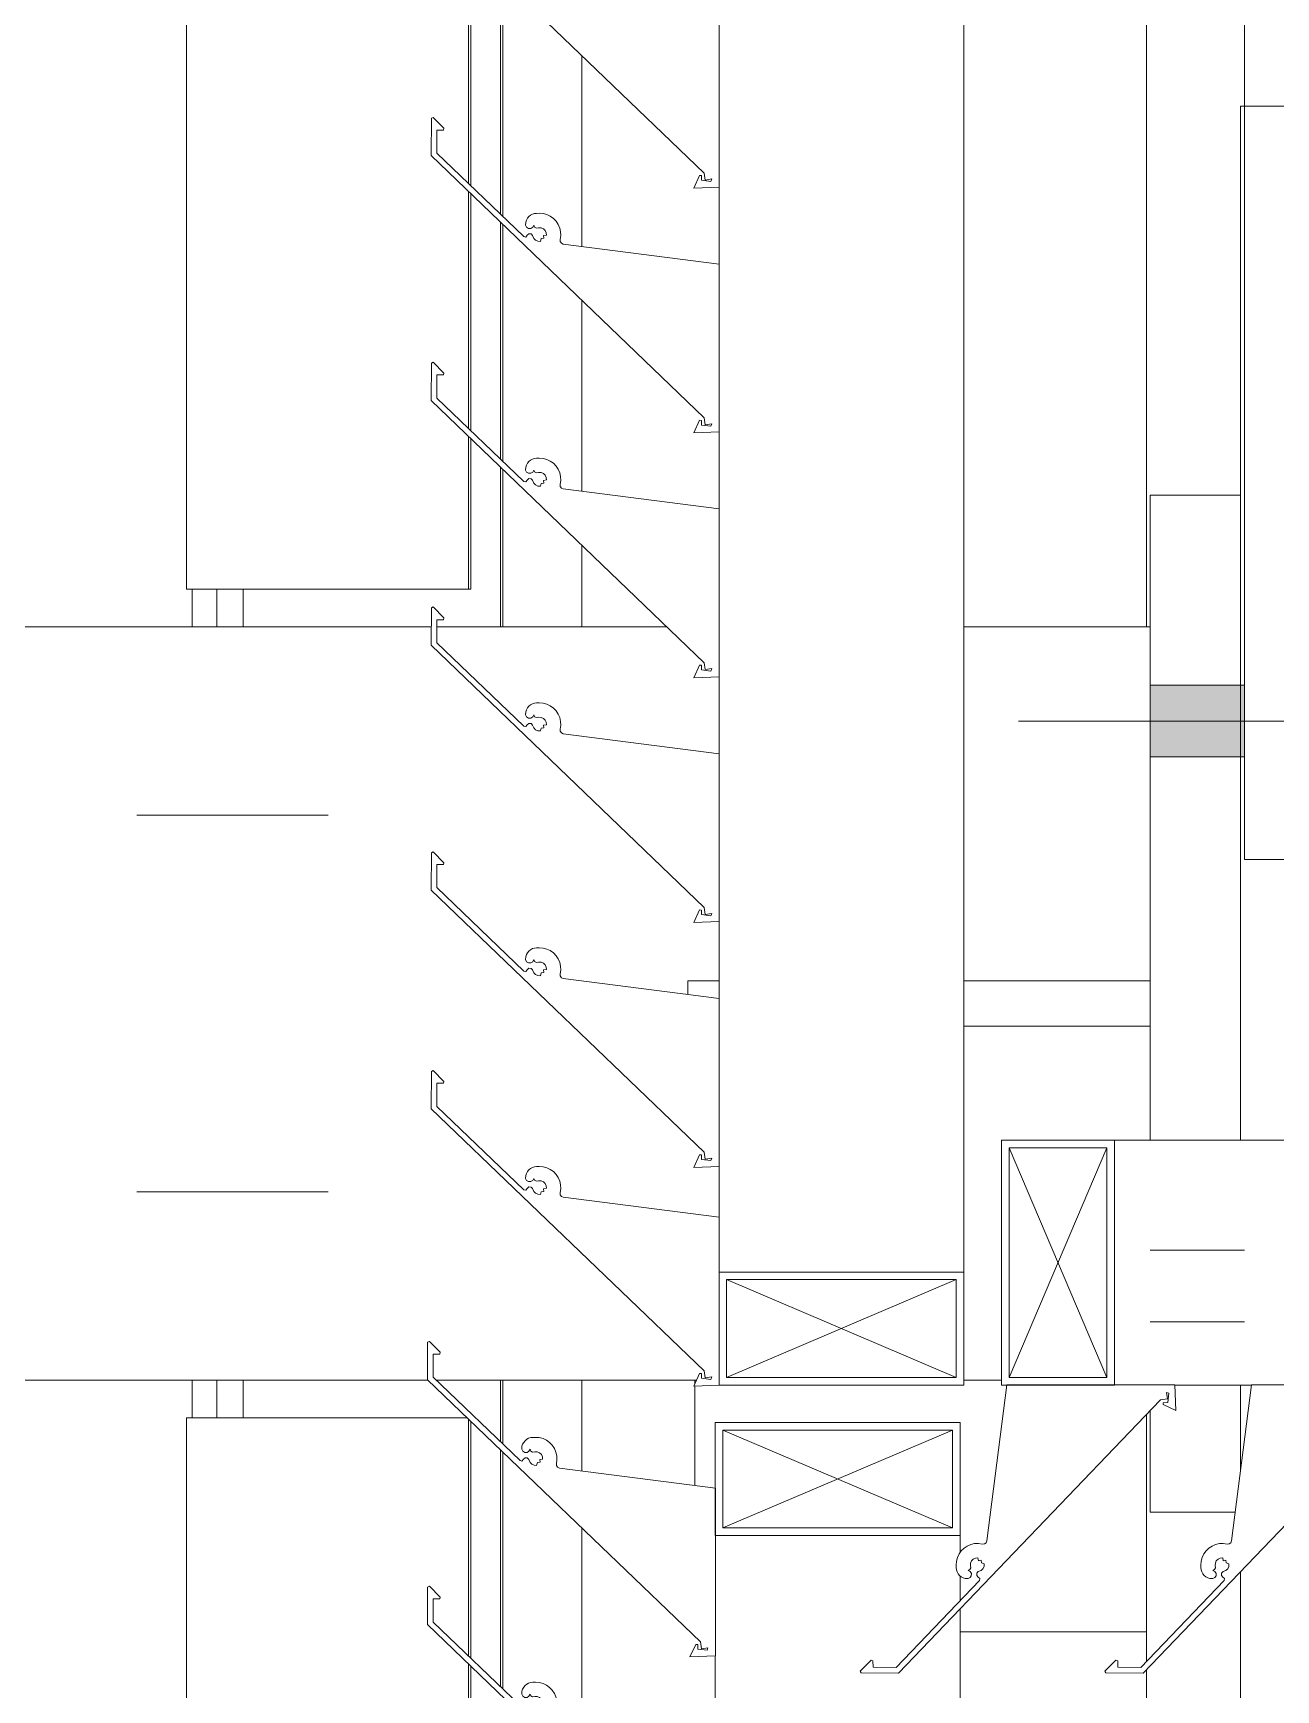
# Model space of a CAD drawing. Header units: millimetres. Extents: x -220592 to 404889, y -217665 to 38245.
# Drawn here: x -985.23 to -981.929, y -1309.714 to -1305.315 of the extents above; entities that cross this region are included whole.
import ezdxf

# ---------------------------------------------------------------- set-up
doc = ezdxf.new("R2010")
doc.units = ezdxf.units.MM
doc.linetypes.add('XKITLINE00', pattern=[0])
doc.linetypes.add('XKITLINE02', pattern=[4, 2, -2])
doc.layers.add('000 - 0_HIDE_OBJ_FRAMING_DEF_SUB_1', color=7, linetype='Continuous')
doc.layers.add('Part', color=7, linetype='Continuous', lineweight=0)

# ---------------------------------------------------------------- blocks, each defined once
blk = doc.blocks.new('*A13473')
at = {"layer": '000 - 0_HIDE_OBJ_FRAMING_DEF_SUB_1', "color": 7, "linetype": 'XKITLINE00', "lineweight": 0}
blk.add_line((-170.903362, 103.570891), (-170.903362, 103.820832), dxfattribs=at)
blk = doc.blocks.new('*A13531')
at = {"layer": '000 - 0_HIDE_OBJ_FRAMING_DEF_SUB_1', "color": 7, "linetype": 'XKITLINE00', "lineweight": 0}
for p, q in [((-170.913334, 100.825601), (-170.913334, 103.570891)), ((-170.913334, 103.570891), (-170.903349, 103.570891)), ((-170.913334, 99.94836), (-170.913334, 100.175601)), ((-170.913334, 67.570805), (-170.913334, 99.680387))]:
    blk.add_line(p, q, dxfattribs=at)
blk = doc.blocks.new('*A13542')
at = {"layer": 'Part', "color": 7, "linetype": 'XKITLINE00', "lineweight": 0}
for p, q in [((-171.163349, 102.188511), (-171.163349, 109.070764)), ((-172.663349, 103.198696), (-172.663349, 103.705769)), ((-172.663349, 102.548696), (-172.663349, 103.055769)), ((-172.663349, 102.188511), (-172.663349, 102.405769)), ((-172.663349, 99.947415), (-172.663349, 100.188511)), ((-171.163349, 99.441698), (-171.163349, 100.096961)), ((-172.663349, 99.297415), (-172.663349, 99.796167)), ((-171.163349, 97.520764), (-171.163349, 99.420002))]:
    blk.add_line(p, q, dxfattribs=at)
blk = doc.blocks.new('*A13543')
at = {"layer": 'Part', "color": 7, "linetype": 'XKITLINE00', "lineweight": 0}
for p, q in [((-173.072824, 99.639018), (-173.073377, 99.539867)), ((-173.068143, 99.641486), (-173.072824, 99.639018)), ((-173.039494, 99.612598), (-173.068143, 99.641486)), ((-173.058341, 99.546233), (-173.057999, 99.60758)), ((-173.057999, 99.60758), (-173.040579, 99.607677)), ((-173.040579, 99.607677), (-173.039494, 99.612598)), ((-173.073377, 99.539867), (-172.348255, 98.843621)), ((-172.827326, 99.324831), (-173.058341, 99.546233)), ((-172.817674, 99.373452), (-172.820428, 99.368389)), ((-172.814002, 99.377895), (-172.817674, 99.373452)), ((-172.809549, 99.381553), (-172.814002, 99.377895)), ((-172.804479, 99.384293), (-172.809549, 99.381553)), ((-172.798978, 99.386012), (-172.804479, 99.384293)), ((-172.79325, 99.386648), (-172.798978, 99.386012)), ((-172.786451, 99.386746), (-172.79325, 99.386648)), ((-172.776238, 99.385961), (-172.786451, 99.386746)), ((-172.766337, 99.383338), (-172.776238, 99.385961)), ((-172.757074, 99.378965), (-172.766337, 99.383338)), ((-172.748758, 99.372986), (-172.757074, 99.378965)), ((-172.741662, 99.3656), (-172.748758, 99.372986)), ((-172.822163, 99.362893), (-172.822659, 99.355123)), ((-172.822659, 99.355123), (-172.820019, 99.349649)), ((-172.818512, 99.328366), (-172.822166, 99.323739)), ((-172.820428, 99.368389), (-172.822163, 99.362893)), ((-172.820019, 99.349649), (-172.814875, 99.346412)), ((-172.814048, 99.33222), (-172.818512, 99.328366)), ((-172.814875, 99.346412), (-172.808797, 99.3464)), ((-172.808154, 99.332014), (-172.814048, 99.33222)), ((-172.808797, 99.3464), (-172.803641, 99.349618)), ((-172.803971, 99.327857), (-172.808154, 99.332014)), ((-172.800857, 99.320283), (-172.803971, 99.327857)), ((-172.803641, 99.349618), (-172.800699, 99.35509)), ((-172.800699, 99.35509), (-172.798669, 99.350109)), ((-172.798669, 99.350109), (-172.793858, 99.347702)), ((-172.793858, 99.347702), (-172.78794, 99.348607)), ((-172.78794, 99.348607), (-172.78144, 99.348263)), ((-172.78144, 99.348263), (-172.775472, 99.345665)), ((-172.775472, 99.345665), (-172.77079, 99.341143)), ((-172.767418, 99.328785), (-172.775124, 99.327679)), ((-172.775124, 99.327679), (-172.773955, 99.320619)), ((-172.77079, 99.341143), (-172.767988, 99.335269)), ((-172.767988, 99.335269), (-172.767418, 99.328785)), ((-172.736022, 99.35705), (-172.741662, 99.3656)), ((-172.732024, 99.34762), (-172.736022, 99.35705)), ((-172.729801, 99.337621), (-172.732024, 99.34762)), ((-172.730912, 99.317251), (-172.729426, 99.327385)), ((-172.729426, 99.327385), (-172.729801, 99.337621)), ((-172.822166, 99.323739), (-172.827326, 99.324831)), ((-172.79619, 99.315497), (-172.800857, 99.320283)), ((-172.790114, 99.312707), (-172.79619, 99.315497)), ((-172.783442, 99.312284), (-172.790114, 99.312707)), ((-172.78112, 99.319675), (-172.783442, 99.312284)), ((-172.773955, 99.320619), (-172.78112, 99.319675)), ((-172.730672, 99.311728), (-172.730912, 99.317251)), ((-172.727536, 99.307177), (-172.730672, 99.311728)), ((-172.722461, 99.304987), (-172.727536, 99.307177)), ((-172.308455, 99.251957), (-172.722461, 99.304987)), ((-172.308462, 98.806287), (-172.308455, 99.251957)), ((-172.348255, 98.843621), (-172.345358, 98.825078)), ((-172.360613, 98.837152), (-172.376148, 98.803665)), ((-172.376148, 98.803665), (-172.308462, 98.806287)), ((-172.35549, 98.83674), (-172.360613, 98.837152)), ((-172.355361, 98.824549), (-172.35549, 98.83674)), ((-172.355361, 98.824549), (-172.330378, 98.821409)), ((-172.345358, 98.825078), (-172.328342, 98.827982)), ((-172.328342, 98.827982), (-172.330378, 98.821409))]:
    blk.add_line(p, q, dxfattribs=at)
blk = doc.blocks.new('*A13544')
at = {"layer": '000 - 0_HIDE_OBJ_FRAMING_DEF_SUB_1', "color": 7, "linetype": 'XKITLINE00', "lineweight": 0}
for p, q in [((-173.697937, 100.088511), (-173.697937, 100.188511)), ((-173.633058, 100.088511), (-173.633058, 100.188511)), ((-173.562852, 100.088511), (-173.562852, 100.188511)), ((-172.87913, 100.024479), (-172.87913, 100.188511)), ((-172.873025, 100.018628), (-172.873025, 100.188511)), ((-173.713199, 87.288511), (-173.713199, 100.088511)), ((-173.713199, 100.088511), (-172.967818, 100.088511)), ((-172.964598, 99.456391), (-172.964598, 100.08542)), ((-172.958493, 99.45054), (-172.958493, 100.079558)), ((-172.87913, 99.374479), (-172.87913, 100.003355)), ((-172.873025, 99.368628), (-172.873025, 99.997493)), ((-172.964598, 98.806391), (-172.964598, 99.43542)), ((-172.958493, 98.80054), (-172.958493, 99.429558))]:
    blk.add_line(p, q, dxfattribs=at)
blk = doc.blocks.new('*A13545')
at = {"layer": 'Part', "color": 7, "linetype": 'XKITLINE00', "lineweight": 0}
for p, q in [((-171.658652, 99.730736), (-171.658652, 99.776161)), ((-171.658652, 99.603111), (-171.658652, 99.669023)), ((-171.658652, 94.556275), (-171.658652, 99.581115)), ((-172.308652, 99.251982), (-172.308652, 99.456279))]:
    blk.add_line(p, q, dxfattribs=at)
blk = doc.blocks.new('*A13551')
at = {"layer": 'Part', "color": 7, "linetype": 'XKITLINE00', "lineweight": 0}
for p, q in [((-170.884201, 100.175799), (-170.937231, 99.761793)), ((-170.438531, 100.175791), (-170.884201, 100.175799)), ((-170.435909, 100.108106), (-170.438531, 100.175791)), ((-171.172111, 99.410877), (-170.475865, 100.135999)), ((-170.475865, 100.135999), (-170.457322, 100.138896)), ((-170.468984, 100.128764), (-170.469396, 100.123641)), ((-170.469396, 100.123641), (-170.435909, 100.108106)), ((-170.456793, 100.128893), (-170.468984, 100.128764)), ((-170.457322, 100.138896), (-170.460226, 100.155912)), ((-170.460226, 100.155912), (-170.453653, 100.153876)), ((-170.456793, 100.128893), (-170.453653, 100.153876)), ((-171.011209, 99.727179), (-171.015582, 99.717917)), ((-171.005231, 99.735496), (-171.011209, 99.727179)), ((-170.997844, 99.742592), (-171.005231, 99.735496)), ((-170.989294, 99.748232), (-170.997844, 99.742592)), ((-170.979864, 99.75223), (-170.989294, 99.748232)), ((-170.969865, 99.754453), (-170.979864, 99.75223)), ((-170.959629, 99.754828), (-170.969865, 99.754453)), ((-170.949495, 99.753342), (-170.959629, 99.754828)), ((-170.943972, 99.753581), (-170.949495, 99.753342)), ((-170.939421, 99.756718), (-170.943972, 99.753581)), ((-170.937231, 99.761793), (-170.939421, 99.756718)), ((-171.018205, 99.708016), (-171.01899, 99.697803)), ((-171.01899, 99.697803), (-171.018892, 99.691004)), ((-171.018892, 99.691004), (-171.018256, 99.685276)), ((-171.018256, 99.685276), (-171.016537, 99.679775)), ((-171.015582, 99.717917), (-171.018205, 99.708016)), ((-171.016537, 99.679775), (-171.013797, 99.674705)), ((-170.987334, 99.683555), (-170.982353, 99.685585)), ((-170.981862, 99.680613), (-170.987334, 99.683555)), ((-170.982353, 99.685585), (-170.979946, 99.690396)), ((-170.978644, 99.675456), (-170.981862, 99.680613)), ((-170.980851, 99.696314), (-170.980507, 99.702814)), ((-170.979946, 99.690396), (-170.980851, 99.696314)), ((-170.980507, 99.702814), (-170.977909, 99.708782)), ((-170.977909, 99.708782), (-170.973387, 99.713464)), ((-170.973387, 99.713464), (-170.967513, 99.716266)), ((-170.967513, 99.716266), (-170.961029, 99.716835)), ((-170.960101, 99.680283), (-170.964258, 99.6761)), ((-170.961029, 99.716835), (-170.959923, 99.709129)), ((-170.952527, 99.683397), (-170.960101, 99.680283)), ((-170.959923, 99.709129), (-170.952863, 99.710299)), ((-170.952863, 99.710299), (-170.951919, 99.703134)), ((-170.947741, 99.688064), (-170.952527, 99.683397)), ((-170.951919, 99.703134), (-170.944528, 99.700812)), ((-170.944951, 99.69414), (-170.947741, 99.688064)), ((-170.944528, 99.700812), (-170.944951, 99.69414)), ((-170.957075, 99.656928), (-171.178477, 99.425912)), ((-171.013797, 99.674705), (-171.010139, 99.670251)), ((-171.010139, 99.670251), (-171.005696, 99.66658)), ((-171.005696, 99.66658), (-171.000633, 99.663826)), ((-171.000633, 99.663826), (-170.995137, 99.662091)), ((-170.995137, 99.662091), (-170.987367, 99.661595)), ((-170.987367, 99.661595), (-170.981893, 99.664235)), ((-170.981893, 99.664235), (-170.978656, 99.669379)), ((-170.978656, 99.669379), (-170.978644, 99.675456)), ((-170.964258, 99.6761), (-170.964464, 99.670206)), ((-170.964464, 99.670206), (-170.96061, 99.665742)), ((-170.96061, 99.665742), (-170.955983, 99.662087)), ((-170.955983, 99.662087), (-170.957075, 99.656928)), ((-171.244842, 99.44476), (-171.27373, 99.416111)), ((-171.27373, 99.416111), (-171.271262, 99.41143)), ((-171.239921, 99.443675), (-171.244842, 99.44476)), ((-171.239824, 99.426255), (-171.239921, 99.443675)), ((-171.178477, 99.425912), (-171.239824, 99.426255)), ((-171.271262, 99.41143), (-171.172111, 99.410877))]:
    blk.add_line(p, q, dxfattribs=at)
blk = doc.blocks.new('*A13552')
at = {"layer": 'Part', "color": 7, "linetype": 'XKITLINE00', "lineweight": 0}
for p, q in [((-171.534201, 100.175799), (-171.587231, 99.761793)), ((-171.088531, 100.175791), (-171.534201, 100.175799)), ((-171.085909, 100.108106), (-171.088531, 100.175791)), ((-171.822111, 99.410877), (-171.125865, 100.135999)), ((-171.125865, 100.135999), (-171.107322, 100.138896)), ((-171.118984, 100.128764), (-171.119396, 100.123641)), ((-171.119396, 100.123641), (-171.085909, 100.108106)), ((-171.106793, 100.128893), (-171.118984, 100.128764)), ((-171.107322, 100.138896), (-171.110226, 100.155912)), ((-171.110226, 100.155912), (-171.103653, 100.153876)), ((-171.106793, 100.128893), (-171.103653, 100.153876)), ((-171.661209, 99.727179), (-171.665582, 99.717917)), ((-171.655231, 99.735496), (-171.661209, 99.727179)), ((-171.647844, 99.742592), (-171.655231, 99.735496)), ((-171.639294, 99.748232), (-171.647844, 99.742592)), ((-171.629864, 99.75223), (-171.639294, 99.748232)), ((-171.619865, 99.754453), (-171.629864, 99.75223)), ((-171.609629, 99.754828), (-171.619865, 99.754453)), ((-171.599495, 99.753342), (-171.609629, 99.754828)), ((-171.593972, 99.753581), (-171.599495, 99.753342)), ((-171.589421, 99.756718), (-171.593972, 99.753581)), ((-171.587231, 99.761793), (-171.589421, 99.756718)), ((-171.668205, 99.708016), (-171.66899, 99.697803)), ((-171.66899, 99.697803), (-171.668892, 99.691004)), ((-171.668892, 99.691004), (-171.668256, 99.685276)), ((-171.668256, 99.685276), (-171.666537, 99.679775)), ((-171.665582, 99.717917), (-171.668205, 99.708016)), ((-171.666537, 99.679775), (-171.663797, 99.674705)), ((-171.637334, 99.683555), (-171.632353, 99.685585)), ((-171.631862, 99.680613), (-171.637334, 99.683555)), ((-171.632353, 99.685585), (-171.629946, 99.690396)), ((-171.628644, 99.675456), (-171.631862, 99.680613)), ((-171.630851, 99.696314), (-171.630507, 99.702814)), ((-171.629946, 99.690396), (-171.630851, 99.696314)), ((-171.630507, 99.702814), (-171.627909, 99.708782)), ((-171.627909, 99.708782), (-171.623387, 99.713464)), ((-171.623387, 99.713464), (-171.617513, 99.716266)), ((-171.617513, 99.716266), (-171.611029, 99.716835)), ((-171.610101, 99.680283), (-171.614258, 99.6761)), ((-171.611029, 99.716835), (-171.609923, 99.709129)), ((-171.602527, 99.683397), (-171.610101, 99.680283)), ((-171.609923, 99.709129), (-171.602863, 99.710299)), ((-171.602863, 99.710299), (-171.601919, 99.703134)), ((-171.597741, 99.688064), (-171.602527, 99.683397)), ((-171.601919, 99.703134), (-171.594528, 99.700812)), ((-171.594951, 99.69414), (-171.597741, 99.688064)), ((-171.594528, 99.700812), (-171.594951, 99.69414)), ((-171.607075, 99.656928), (-171.828477, 99.425912)), ((-171.663797, 99.674705), (-171.660139, 99.670251)), ((-171.660139, 99.670251), (-171.655696, 99.66658)), ((-171.655696, 99.66658), (-171.650633, 99.663826)), ((-171.650633, 99.663826), (-171.645137, 99.662091)), ((-171.645137, 99.662091), (-171.637367, 99.661595)), ((-171.637367, 99.661595), (-171.631893, 99.664235)), ((-171.631893, 99.664235), (-171.628656, 99.669379)), ((-171.628656, 99.669379), (-171.628644, 99.675456)), ((-171.614258, 99.6761), (-171.614464, 99.670206)), ((-171.614464, 99.670206), (-171.61061, 99.665742)), ((-171.61061, 99.665742), (-171.605983, 99.662087)), ((-171.605983, 99.662087), (-171.607075, 99.656928)), ((-171.894842, 99.44476), (-171.92373, 99.416111)), ((-171.92373, 99.416111), (-171.921262, 99.41143)), ((-171.889921, 99.443675), (-171.894842, 99.44476)), ((-171.889824, 99.426255), (-171.889921, 99.443675)), ((-171.828477, 99.425912), (-171.889824, 99.426255)), ((-171.921262, 99.41143), (-171.822111, 99.410877))]:
    blk.add_line(p, q, dxfattribs=at)
blk = doc.blocks.new('*A13992')
at = {"layer": 'Part', "color": 7, "linetype": 'XKITLINE00', "lineweight": 0}
for p, q in [((-171.248605, 100.825601), (-161.638519, 100.825601)), ((-171.088523, 100.175601), (-170.884226, 100.175601))]:
    blk.add_line(p, q, dxfattribs=at)
blk = doc.blocks.new('*A14003')
at = {"layer": '000 - 0_HIDE_OBJ_FRAMING_DEF_SUB_1', "color": 7, "linetype": 'XKITLINE00', "lineweight": 0}
for p, q in [((-166.903349, 103.570832), (-170.903349, 103.570832)), ((-170.903349, 103.570832), (-170.903349, 101.570832)), ((-166.903349, 101.570832), (-166.903349, 103.570832)), ((-170.903349, 101.570832), (-166.903349, 101.570832))]:
    blk.add_line(p, q, dxfattribs=at)
blk = doc.blocks.new('*A14109')
at = {"layer": '000 - 0_HIDE_OBJ_FRAMING_DEF_SUB_1', "color": 7, "linetype": 'XKITLINE00', "lineweight": 0}
for p, q in [((-184.211249, 102.188511), (-173.063106, 102.188511)), ((-173.048105, 102.188511), (-172.437081, 102.188511)), ((-171.648652, 102.188511), (-171.153365, 102.188511)), ((-184.211249, 100.188511), (-173.071965, 100.188511)), ((-173.050284, 100.188511), (-172.358942, 100.188511)), ((-171.648652, 100.188511), (-171.548605, 100.188511))]:
    blk.add_line(p, q, dxfattribs=at)
blk = doc.blocks.new('*A14125')
at = {"layer": 'Part', "color": 7, "linetype": 'XKITLINE00', "lineweight": 0}
for p, q in [((-172.298652, 100.175575), (-172.298652, 100.475575)), ((-171.648652, 100.475575), (-172.298652, 100.475575)), ((-171.648652, 100.175575), (-171.648652, 100.475575)), ((-172.278652, 100.195575), (-171.668652, 100.455575)), ((-172.278652, 100.455575), (-171.668652, 100.195575)), ((-172.278652, 100.195575), (-172.278652, 100.455575)), ((-172.278652, 100.455575), (-171.668652, 100.455575)), ((-171.668652, 100.455575), (-171.668652, 100.195575)), ((-172.298652, 100.175575), (-171.648652, 100.175575)), ((-171.668652, 100.195575), (-172.278652, 100.195575))]:
    blk.add_line(p, q, dxfattribs=at)
blk = doc.blocks.new('*A14129')
at = {"layer": '000 - 0_HIDE_OBJ_FRAMING_DEF_SUB_1', "color": 7, "linetype": 'XKITLINE00', "lineweight": 0}
for p, q in [((-173.713199, 102.288511), (-173.713199, 115.088511)), ((-172.964598, 103.365974), (-172.964598, 103.995021)), ((-172.958493, 103.360124), (-172.958493, 103.98916)), ((-172.87913, 103.284063), (-172.87913, 103.912957)), ((-172.873025, 103.278212), (-172.873025, 103.907095)), ((-172.964598, 102.715974), (-172.964598, 103.345021)), ((-172.958493, 102.710124), (-172.958493, 103.33916)), ((-172.87913, 102.634063), (-172.87913, 103.262957)), ((-172.873025, 102.628212), (-172.873025, 103.257095)), ((-172.964598, 102.288511), (-172.964598, 102.695021)), ((-172.958493, 102.288511), (-172.958493, 102.68916)), ((-172.87913, 102.188511), (-172.87913, 102.612957)), ((-172.873025, 102.188511), (-172.873025, 102.607095)), ((-172.958493, 102.288511), (-173.713199, 102.288511)), ((-173.697937, 102.188511), (-173.697937, 102.288511)), ((-173.633058, 102.188511), (-173.633058, 102.288511)), ((-173.562852, 102.188511), (-173.562852, 102.288511))]:
    blk.add_line(p, q, dxfattribs=at)
blk = doc.blocks.new('*A14130')
at = {"layer": 'Part', "color": 7, "linetype": 'XKITLINE00', "lineweight": 0}
for p, q in [((-171.153365, 102.538471), (-170.913334, 102.538471)), ((-171.153365, 100.825601), (-171.153365, 102.538471)), ((-171.153365, 99.838471), (-171.153365, 100.107359)), ((-170.927409, 99.838471), (-171.153365, 99.838471))]:
    blk.add_line(p, q, dxfattribs=at)
blk = doc.blocks.new('*A14131')
at = {"layer": '000 - 0_HIDE_OBJ_FRAMING_DEF_SUB_1', "color": 7, "linetype": 'XKITLINE02', "lineweight": 0}
for p, q in [((-173.845266, 101.688511), (-173.366949, 101.688511)), ((-173.814916, 101.688511), (-173.336599, 101.688511))]:
    blk.add_line(p, q, dxfattribs=at)
blk = doc.blocks.new('*A14132')
at = {"layer": '000 - 0_HIDE_OBJ_FRAMING_DEF_SUB_1', "color": 7, "linetype": 'XKITLINE02', "lineweight": 0}
for p, q in [((-173.845266, 100.688498), (-173.366949, 100.688498)), ((-173.814916, 100.688498), (-173.336599, 100.688498))]:
    blk.add_line(p, q, dxfattribs=at)
blk = doc.blocks.new('*A14133')
at = {"layer": '000 - 0_HIDE_OBJ_FRAMING_DEF_SUB_1'}
for points in [[(-170.9034, 101.8435), (-171.1534, 101.8435), (-171.1534, 102.0335), (-170.9034, 102.0335)], [(-170.9034, 101.8435), (-171.1534, 101.8435), (-171.1534, 102.0335), (-170.9034, 102.0335)], [(-168.9034, 101.8435), (-168.9634, 101.8435), (-168.9634, 102.0335), (-168.9034, 102.0335)], [(-168.9034, 101.8435), (-168.9634, 101.8435), (-168.9634, 102.0335), (-168.9034, 102.0335)]]:
    blk.add_hatch(color=7, dxfattribs=at).paths.add_polyline_path(points, flags=17)
at = {"layer": '000 - 0_HIDE_OBJ_FRAMING_DEF_SUB_1', "color": 7, "linetype": 'XKITLINE00', "lineweight": 0}
for p, q in [((-170.9034, 102.0335), (-171.1534, 102.0335)), ((-170.9034, 102.0335), (-171.1534, 102.0335)), ((-168.9034, 102.0335), (-168.9634, 102.0335)), ((-168.9034, 102.0335), (-168.9634, 102.0335)), ((-168.7978, 101.9385), (-171.5034, 101.9385)), ((-168.7978, 101.9385), (-171.5034, 101.9385)), ((-170.9034, 101.8435), (-171.1534, 101.8435)), ((-170.9034, 101.8435), (-171.1534, 101.8435)), ((-168.9034, 101.8435), (-168.9634, 101.8435)), ((-168.9034, 101.8435), (-168.9634, 101.8435))]:
    blk.add_line(p, q, dxfattribs=at)
at = {"layer": '000 - 0_HIDE_OBJ_FRAMING_DEF_SUB_1', "color": 7, "linetype": 'XKITLINE02', "lineweight": 0}
for p, q in [((-170.9034, 100.5335), (-171.1534, 100.5335)), ((-170.9034, 100.5335), (-171.1534, 100.5335)), ((-168.9034, 100.5335), (-168.9634, 100.5335)), ((-168.9034, 100.5335), (-168.9634, 100.5335)), ((-168.7978, 100.4385), (-171.5034, 100.4385)), ((-168.7978, 100.4385), (-171.5034, 100.4385)), ((-170.9034, 100.3435), (-171.1534, 100.3435)), ((-170.9034, 100.3435), (-171.1534, 100.3435)), ((-168.9034, 100.3435), (-168.9634, 100.3435)), ((-168.9034, 100.3435), (-168.9634, 100.3435))]:
    blk.add_line(p, q, dxfattribs=at)
blk = doc.blocks.new('*A14134')
at = {"layer": 'Part', "color": 7, "linetype": 'XKITLINE00', "lineweight": 0}
for p, q in [((-172.381977, 101.212655), (-172.381977, 101.248511)), ((-172.381977, 101.248511), (-172.298652, 101.248511)), ((-171.648652, 101.248511), (-171.153365, 101.248511)), ((-171.648652, 101.128511), (-171.153365, 101.128511))]:
    blk.add_line(p, q, dxfattribs=at)
blk = doc.blocks.new('*A14135')
at = {"layer": 'Part', "color": 7, "linetype": 'XKITLINE00', "lineweight": 0}
for p, q in [((-172.363349, 100.179013), (-172.363349, 100.188511)), ((-172.363349, 99.908988), (-172.363349, 100.173088)), ((-171.163349, 100.096961), (-171.163349, 99.520764)), ((-171.163349, 99.520764), (-171.658652, 99.520764))]:
    blk.add_line(p, q, dxfattribs=at)
blk = doc.blocks.new('*A14143')
at = {"layer": 'Part', "color": 7, "linetype": 'XKITLINE00', "lineweight": 0}
for p, q in [((-171.648652, 100.475575), (-171.648652, 107.756161)), ((-172.298652, 103.151982), (-172.298652, 103.356279)), ((-172.298652, 102.501982), (-172.298652, 102.706279)), ((-172.298652, 101.851982), (-172.298652, 102.056279)), ((-172.298652, 101.201982), (-172.298652, 101.406279)), ((-172.298652, 100.621297), (-172.298652, 100.756279))]:
    blk.add_line(p, q, dxfattribs=at)
blk = doc.blocks.new('*A14151')
at = {"layer": 'Part', "color": 7, "linetype": 'XKITLINE00', "lineweight": 0}
for p, q in [((-171.248605, 100.825601), (-171.548605, 100.825601)), ((-171.548605, 100.825601), (-171.548605, 100.175601)), ((-171.248605, 100.175601), (-171.248605, 100.825601)), ((-171.528605, 100.195601), (-171.268605, 100.805601)), ((-171.268605, 100.195601), (-171.528605, 100.805601)), ((-171.528605, 100.195601), (-171.528605, 100.805601)), ((-171.528605, 100.805601), (-171.268605, 100.805601)), ((-171.268605, 100.805601), (-171.268605, 100.195601)), ((-171.548605, 100.175601), (-171.248605, 100.175601)), ((-171.268605, 100.195601), (-171.528605, 100.195601))]:
    blk.add_line(p, q, dxfattribs=at)
blk = doc.blocks.new('*A14167')
at = {"layer": 'Part', "color": 7, "linetype": 'XKITLINE00', "lineweight": 0}
for p, q in [((-173.072824, 100.289018), (-173.073377, 100.189867)), ((-173.068143, 100.291486), (-173.072824, 100.289018)), ((-173.039494, 100.262598), (-173.068143, 100.291486)), ((-173.058341, 100.196233), (-173.057999, 100.25758)), ((-173.057999, 100.25758), (-173.040579, 100.257677)), ((-173.040579, 100.257677), (-173.039494, 100.262598)), ((-173.073377, 100.189867), (-172.348255, 99.493621)), ((-172.827326, 99.974831), (-173.058341, 100.196233)), ((-172.809549, 100.031553), (-172.814002, 100.027895)), ((-172.804479, 100.034293), (-172.809549, 100.031553)), ((-172.798978, 100.036012), (-172.804479, 100.034293)), ((-172.79325, 100.036648), (-172.798978, 100.036012)), ((-172.786451, 100.036746), (-172.79325, 100.036648)), ((-172.776238, 100.035961), (-172.786451, 100.036746)), ((-172.766337, 100.033338), (-172.776238, 100.035961)), ((-172.757074, 100.028965), (-172.766337, 100.033338)), ((-172.822163, 100.012893), (-172.822659, 100.005123)), ((-172.822659, 100.005123), (-172.820019, 99.999649)), ((-172.820428, 100.018389), (-172.822163, 100.012893)), ((-172.817674, 100.023452), (-172.820428, 100.018389)), ((-172.820019, 99.999649), (-172.814875, 99.996412)), ((-172.814002, 100.027895), (-172.817674, 100.023452)), ((-172.814875, 99.996412), (-172.808797, 99.9964)), ((-172.808797, 99.9964), (-172.803641, 99.999618)), ((-172.803641, 99.999618), (-172.800699, 100.00509)), ((-172.800699, 100.00509), (-172.798669, 100.000109)), ((-172.798669, 100.000109), (-172.793858, 99.997702)), ((-172.793858, 99.997702), (-172.78794, 99.998607)), ((-172.78794, 99.998607), (-172.78144, 99.998263)), ((-172.78144, 99.998263), (-172.775472, 99.995665)), ((-172.775472, 99.995665), (-172.77079, 99.991143)), ((-172.77079, 99.991143), (-172.767988, 99.985269)), ((-172.748758, 100.022986), (-172.757074, 100.028965)), ((-172.741662, 100.0156), (-172.748758, 100.022986)), ((-172.736022, 100.00705), (-172.741662, 100.0156)), ((-172.732024, 99.99762), (-172.736022, 100.00705)), ((-172.729801, 99.987621), (-172.732024, 99.99762)), ((-172.729426, 99.977385), (-172.729801, 99.987621)), ((-172.822166, 99.973739), (-172.827326, 99.974831)), ((-172.818512, 99.978366), (-172.822166, 99.973739)), ((-172.814048, 99.98222), (-172.818512, 99.978366)), ((-172.808154, 99.982014), (-172.814048, 99.98222)), ((-172.803971, 99.977857), (-172.808154, 99.982014)), ((-172.800857, 99.970283), (-172.803971, 99.977857)), ((-172.79619, 99.965497), (-172.800857, 99.970283)), ((-172.790114, 99.962707), (-172.79619, 99.965497)), ((-172.783442, 99.962284), (-172.790114, 99.962707)), ((-172.78112, 99.969675), (-172.783442, 99.962284)), ((-172.773955, 99.970619), (-172.78112, 99.969675)), ((-172.767418, 99.978785), (-172.775124, 99.977679)), ((-172.775124, 99.977679), (-172.773955, 99.970619)), ((-172.767988, 99.985269), (-172.767418, 99.978785)), ((-172.730912, 99.967251), (-172.729426, 99.977385)), ((-172.730672, 99.961728), (-172.730912, 99.967251)), ((-172.727536, 99.957177), (-172.730672, 99.961728)), ((-172.722461, 99.954987), (-172.727536, 99.957177)), ((-172.308455, 99.901957), (-172.722461, 99.954987)), ((-172.308462, 99.456287), (-172.308455, 99.901957)), ((-172.360613, 99.487152), (-172.376148, 99.453665)), ((-172.35549, 99.48674), (-172.360613, 99.487152)), ((-172.355361, 99.474549), (-172.35549, 99.48674)), ((-172.355361, 99.474549), (-172.330378, 99.471409)), ((-172.348255, 99.493621), (-172.345358, 99.475078)), ((-172.345358, 99.475078), (-172.328342, 99.477982)), ((-172.328342, 99.477982), (-172.330378, 99.471409)), ((-172.376148, 99.453665), (-172.308462, 99.456287))]:
    blk.add_line(p, q, dxfattribs=at)
blk = doc.blocks.new('*A14168')
at = {"layer": 'Part', "color": 7, "linetype": 'XKITLINE00', "lineweight": 0}
for p, q in [((-172.308652, 99.776161), (-172.308652, 100.076161)), ((-171.658652, 100.076161), (-172.308652, 100.076161)), ((-171.658652, 99.776161), (-171.658652, 100.076161)), ((-172.288652, 99.796161), (-171.678652, 100.056161)), ((-172.288652, 100.056161), (-171.678652, 99.796161)), ((-172.288652, 99.796161), (-172.288652, 100.056161)), ((-172.288652, 100.056161), (-171.678652, 100.056161)), ((-171.678652, 100.056161), (-171.678652, 99.796161)), ((-172.308652, 99.776161), (-171.658652, 99.776161)), ((-171.678652, 99.796161), (-172.288652, 99.796161))]:
    blk.add_line(p, q, dxfattribs=at)
blk = doc.blocks.new('*A14169')
at = {"layer": 'Part', "color": 7, "linetype": 'XKITLINE00', "lineweight": 0}
for p, q in [((-173.062824, 101.008333), (-173.063377, 100.909182)), ((-173.058143, 101.010801), (-173.062824, 101.008333)), ((-173.029494, 100.981912), (-173.058143, 101.010801)), ((-173.048341, 100.915548), (-173.047999, 100.976894)), ((-173.047999, 100.976894), (-173.030579, 100.976992)), ((-173.030579, 100.976992), (-173.029494, 100.981912)), ((-172.817326, 100.694146), (-173.048341, 100.915548)), ((-173.063377, 100.909182), (-172.338255, 100.212936)), ((-172.810428, 100.737704), (-172.812163, 100.732208)), ((-172.807674, 100.742767), (-172.810428, 100.737704)), ((-172.804002, 100.747209), (-172.807674, 100.742767)), ((-172.799549, 100.750868), (-172.804002, 100.747209)), ((-172.794479, 100.753608), (-172.799549, 100.750868)), ((-172.788978, 100.755327), (-172.794479, 100.753608)), ((-172.78325, 100.755963), (-172.788978, 100.755327)), ((-172.776451, 100.756061), (-172.78325, 100.755963)), ((-172.766238, 100.755276), (-172.776451, 100.756061)), ((-172.756337, 100.752653), (-172.766238, 100.755276)), ((-172.747074, 100.74828), (-172.756337, 100.752653)), ((-172.738758, 100.742301), (-172.747074, 100.74828)), ((-172.731662, 100.734915), (-172.738758, 100.742301)), ((-172.726022, 100.726365), (-172.731662, 100.734915)), ((-172.812166, 100.693053), (-172.817326, 100.694146)), ((-172.812163, 100.732208), (-172.812659, 100.724438)), ((-172.812659, 100.724438), (-172.810019, 100.718964)), ((-172.808512, 100.697681), (-172.812166, 100.693053)), ((-172.810019, 100.718964), (-172.804875, 100.715727)), ((-172.804048, 100.701535), (-172.808512, 100.697681)), ((-172.804875, 100.715727), (-172.798797, 100.715715)), ((-172.798154, 100.701329), (-172.804048, 100.701535)), ((-172.798797, 100.715715), (-172.793641, 100.718933)), ((-172.793971, 100.697172), (-172.798154, 100.701329)), ((-172.790857, 100.689598), (-172.793971, 100.697172)), ((-172.793641, 100.718933), (-172.790699, 100.724405)), ((-172.790699, 100.724405), (-172.788669, 100.719424)), ((-172.788669, 100.719424), (-172.783858, 100.717016)), ((-172.783858, 100.717016), (-172.77794, 100.717922)), ((-172.77794, 100.717922), (-172.77144, 100.717578)), ((-172.77144, 100.717578), (-172.765472, 100.71498)), ((-172.765472, 100.71498), (-172.76079, 100.710458)), ((-172.757418, 100.6981), (-172.765124, 100.696994)), ((-172.765124, 100.696994), (-172.763955, 100.689934)), ((-172.76079, 100.710458), (-172.757988, 100.704583)), ((-172.757988, 100.704583), (-172.757418, 100.6981)), ((-172.722024, 100.716934), (-172.726022, 100.726365)), ((-172.719801, 100.706936), (-172.722024, 100.716934)), ((-172.720912, 100.686565), (-172.719426, 100.6967)), ((-172.719426, 100.6967), (-172.719801, 100.706936)), ((-172.78619, 100.684812), (-172.790857, 100.689598)), ((-172.780114, 100.682021), (-172.78619, 100.684812)), ((-172.773442, 100.681599), (-172.780114, 100.682021)), ((-172.77112, 100.68899), (-172.773442, 100.681599)), ((-172.763955, 100.689934), (-172.77112, 100.68899)), ((-172.720672, 100.681043), (-172.720912, 100.686565)), ((-172.717536, 100.676492), (-172.720672, 100.681043)), ((-172.712461, 100.674302), (-172.717536, 100.676492)), ((-172.298455, 100.621272), (-172.712461, 100.674302)), ((-172.298462, 100.175601), (-172.298455, 100.621272)), ((-172.350613, 100.206467), (-172.366148, 100.172979)), ((-172.34549, 100.206054), (-172.350613, 100.206467)), ((-172.338255, 100.212936), (-172.335358, 100.194392)), ((-172.366148, 100.172979), (-172.298462, 100.175601)), ((-172.345361, 100.193864), (-172.34549, 100.206054)), ((-172.345361, 100.193864), (-172.320378, 100.190724)), ((-172.335358, 100.194392), (-172.318342, 100.197296)), ((-172.318342, 100.197296), (-172.320378, 100.190724))]:
    blk.add_line(p, q, dxfattribs=at)
blk = doc.blocks.new('*A14170')
at = {"layer": 'Part', "color": 7, "linetype": 'XKITLINE00', "lineweight": 0}
for p, q in [((-173.062824, 101.589018), (-173.063377, 101.489867)), ((-173.058143, 101.591486), (-173.062824, 101.589018)), ((-173.029494, 101.562598), (-173.058143, 101.591486)), ((-173.048341, 101.496233), (-173.047999, 101.55758)), ((-173.047999, 101.55758), (-173.030579, 101.557677)), ((-173.030579, 101.557677), (-173.029494, 101.562598)), ((-173.063377, 101.489867), (-172.338255, 100.793621)), ((-172.817326, 101.274831), (-173.048341, 101.496233)), ((-172.812163, 101.312893), (-172.812659, 101.305123)), ((-172.810428, 101.318389), (-172.812163, 101.312893)), ((-172.807674, 101.323452), (-172.810428, 101.318389)), ((-172.804002, 101.327895), (-172.807674, 101.323452)), ((-172.799549, 101.331553), (-172.804002, 101.327895)), ((-172.794479, 101.334293), (-172.799549, 101.331553)), ((-172.788978, 101.336012), (-172.794479, 101.334293)), ((-172.78325, 101.336648), (-172.788978, 101.336012)), ((-172.776451, 101.336746), (-172.78325, 101.336648)), ((-172.766238, 101.335961), (-172.776451, 101.336746)), ((-172.756337, 101.333338), (-172.766238, 101.335961)), ((-172.747074, 101.328965), (-172.756337, 101.333338)), ((-172.738758, 101.322986), (-172.747074, 101.328965)), ((-172.731662, 101.3156), (-172.738758, 101.322986)), ((-172.726022, 101.30705), (-172.731662, 101.3156)), ((-172.722024, 101.29762), (-172.726022, 101.30705)), ((-172.812166, 101.273739), (-172.817326, 101.274831)), ((-172.812659, 101.305123), (-172.810019, 101.299649)), ((-172.808512, 101.278366), (-172.812166, 101.273739)), ((-172.810019, 101.299649), (-172.804875, 101.296412)), ((-172.804048, 101.28222), (-172.808512, 101.278366)), ((-172.804875, 101.296412), (-172.798797, 101.2964)), ((-172.798154, 101.282014), (-172.804048, 101.28222)), ((-172.798797, 101.2964), (-172.793641, 101.299618)), ((-172.793971, 101.277857), (-172.798154, 101.282014)), ((-172.790857, 101.270283), (-172.793971, 101.277857)), ((-172.793641, 101.299618), (-172.790699, 101.30509)), ((-172.78619, 101.265497), (-172.790857, 101.270283)), ((-172.790699, 101.30509), (-172.788669, 101.300109)), ((-172.788669, 101.300109), (-172.783858, 101.297702)), ((-172.780114, 101.262707), (-172.78619, 101.265497)), ((-172.783858, 101.297702), (-172.77794, 101.298607)), ((-172.773442, 101.262284), (-172.780114, 101.262707)), ((-172.77794, 101.298607), (-172.77144, 101.298263)), ((-172.77112, 101.269675), (-172.773442, 101.262284)), ((-172.77144, 101.298263), (-172.765472, 101.295665)), ((-172.763955, 101.270619), (-172.77112, 101.269675)), ((-172.765472, 101.295665), (-172.76079, 101.291143)), ((-172.757418, 101.278785), (-172.765124, 101.277679)), ((-172.765124, 101.277679), (-172.763955, 101.270619)), ((-172.76079, 101.291143), (-172.757988, 101.285269)), ((-172.757988, 101.285269), (-172.757418, 101.278785)), ((-172.719801, 101.287621), (-172.722024, 101.29762)), ((-172.720912, 101.267251), (-172.719426, 101.277385)), ((-172.720672, 101.261728), (-172.720912, 101.267251)), ((-172.719426, 101.277385), (-172.719801, 101.287621)), ((-172.717536, 101.257177), (-172.720672, 101.261728)), ((-172.712461, 101.254987), (-172.717536, 101.257177)), ((-172.298455, 101.201957), (-172.712461, 101.254987)), ((-172.298462, 100.756287), (-172.298455, 101.201957)), ((-172.350613, 100.787152), (-172.366148, 100.753665)), ((-172.34549, 100.78674), (-172.350613, 100.787152)), ((-172.345361, 100.774549), (-172.34549, 100.78674)), ((-172.338255, 100.793621), (-172.335358, 100.775078)), ((-172.335358, 100.775078), (-172.318342, 100.777982)), ((-172.318342, 100.777982), (-172.320378, 100.771409)), ((-172.366148, 100.753665), (-172.298462, 100.756287)), ((-172.345361, 100.774549), (-172.320378, 100.771409))]:
    blk.add_line(p, q, dxfattribs=at)
blk = doc.blocks.new('*A14171')
at = {"layer": 'Part', "color": 7, "linetype": 'XKITLINE00', "lineweight": 0}
for p, q in [((-173.062824, 102.239018), (-173.063377, 102.139867)), ((-173.058143, 102.241486), (-173.062824, 102.239018)), ((-173.029494, 102.212598), (-173.058143, 102.241486)), ((-173.048341, 102.146233), (-173.047999, 102.20758)), ((-173.047999, 102.20758), (-173.030579, 102.207677)), ((-173.030579, 102.207677), (-173.029494, 102.212598)), ((-172.817326, 101.924831), (-173.048341, 102.146233)), ((-173.063377, 102.139867), (-172.338255, 101.443621)), ((-172.810428, 101.968389), (-172.812163, 101.962893)), ((-172.807674, 101.973452), (-172.810428, 101.968389)), ((-172.804002, 101.977895), (-172.807674, 101.973452)), ((-172.799549, 101.981553), (-172.804002, 101.977895)), ((-172.794479, 101.984293), (-172.799549, 101.981553)), ((-172.788978, 101.986012), (-172.794479, 101.984293)), ((-172.78325, 101.986648), (-172.788978, 101.986012)), ((-172.776451, 101.986746), (-172.78325, 101.986648)), ((-172.766238, 101.985961), (-172.776451, 101.986746)), ((-172.756337, 101.983338), (-172.766238, 101.985961)), ((-172.747074, 101.978965), (-172.756337, 101.983338)), ((-172.738758, 101.972986), (-172.747074, 101.978965)), ((-172.731662, 101.9656), (-172.738758, 101.972986)), ((-172.812166, 101.923739), (-172.817326, 101.924831)), ((-172.812163, 101.962893), (-172.812659, 101.955123)), ((-172.812659, 101.955123), (-172.810019, 101.949649)), ((-172.808512, 101.928366), (-172.812166, 101.923739)), ((-172.810019, 101.949649), (-172.804875, 101.946412)), ((-172.804048, 101.93222), (-172.808512, 101.928366)), ((-172.804875, 101.946412), (-172.798797, 101.9464)), ((-172.798154, 101.932014), (-172.804048, 101.93222)), ((-172.798797, 101.9464), (-172.793641, 101.949618)), ((-172.793971, 101.927857), (-172.798154, 101.932014)), ((-172.790857, 101.920283), (-172.793971, 101.927857)), ((-172.793641, 101.949618), (-172.790699, 101.95509)), ((-172.790699, 101.95509), (-172.788669, 101.950109)), ((-172.788669, 101.950109), (-172.783858, 101.947702)), ((-172.783858, 101.947702), (-172.77794, 101.948607)), ((-172.77794, 101.948607), (-172.77144, 101.948263)), ((-172.77144, 101.948263), (-172.765472, 101.945665)), ((-172.765472, 101.945665), (-172.76079, 101.941143)), ((-172.757418, 101.928785), (-172.765124, 101.927679)), ((-172.765124, 101.927679), (-172.763955, 101.920619)), ((-172.76079, 101.941143), (-172.757988, 101.935269)), ((-172.757988, 101.935269), (-172.757418, 101.928785)), ((-172.726022, 101.95705), (-172.731662, 101.9656)), ((-172.722024, 101.94762), (-172.726022, 101.95705)), ((-172.719801, 101.937621), (-172.722024, 101.94762)), ((-172.720912, 101.917251), (-172.719426, 101.927385)), ((-172.719426, 101.927385), (-172.719801, 101.937621)), ((-172.78619, 101.915497), (-172.790857, 101.920283)), ((-172.780114, 101.912707), (-172.78619, 101.915497)), ((-172.773442, 101.912284), (-172.780114, 101.912707)), ((-172.77112, 101.919675), (-172.773442, 101.912284)), ((-172.763955, 101.920619), (-172.77112, 101.919675)), ((-172.720672, 101.911728), (-172.720912, 101.917251)), ((-172.717536, 101.907177), (-172.720672, 101.911728)), ((-172.712461, 101.904987), (-172.717536, 101.907177)), ((-172.298455, 101.851957), (-172.712461, 101.904987)), ((-172.298462, 101.406287), (-172.298455, 101.851957)), ((-172.338255, 101.443621), (-172.335358, 101.425078)), ((-172.350613, 101.437152), (-172.366148, 101.403665)), ((-172.366148, 101.403665), (-172.298462, 101.406287)), ((-172.34549, 101.43674), (-172.350613, 101.437152)), ((-172.345361, 101.424549), (-172.34549, 101.43674)), ((-172.345361, 101.424549), (-172.320378, 101.421409)), ((-172.335358, 101.425078), (-172.318342, 101.427982)), ((-172.318342, 101.427982), (-172.320378, 101.421409))]:
    blk.add_line(p, q, dxfattribs=at)
blk = doc.blocks.new('*A14172')
at = {"layer": 'Part', "color": 7, "linetype": 'XKITLINE00', "lineweight": 0}
for p, q in [((-173.058143, 102.891486), (-173.062824, 102.889018)), ((-173.029494, 102.862598), (-173.058143, 102.891486)), ((-173.062824, 102.889018), (-173.063377, 102.789867)), ((-173.048341, 102.796233), (-173.047999, 102.85758)), ((-173.047999, 102.85758), (-173.030579, 102.857677)), ((-173.030579, 102.857677), (-173.029494, 102.862598)), ((-173.063377, 102.789867), (-172.338255, 102.093621)), ((-172.817326, 102.574831), (-173.048341, 102.796233)), ((-172.804002, 102.627895), (-172.807674, 102.623452)), ((-172.799549, 102.631553), (-172.804002, 102.627895)), ((-172.794479, 102.634293), (-172.799549, 102.631553)), ((-172.788978, 102.636012), (-172.794479, 102.634293)), ((-172.78325, 102.636648), (-172.788978, 102.636012)), ((-172.776451, 102.636746), (-172.78325, 102.636648)), ((-172.766238, 102.635961), (-172.776451, 102.636746)), ((-172.756337, 102.633338), (-172.766238, 102.635961)), ((-172.747074, 102.628965), (-172.756337, 102.633338)), ((-172.738758, 102.622986), (-172.747074, 102.628965)), ((-172.812163, 102.612893), (-172.812659, 102.605123)), ((-172.812659, 102.605123), (-172.810019, 102.599649)), ((-172.810428, 102.618389), (-172.812163, 102.612893)), ((-172.807674, 102.623452), (-172.810428, 102.618389)), ((-172.810019, 102.599649), (-172.804875, 102.596412)), ((-172.804048, 102.58222), (-172.808512, 102.578366)), ((-172.804875, 102.596412), (-172.798797, 102.5964)), ((-172.798154, 102.582014), (-172.804048, 102.58222)), ((-172.798797, 102.5964), (-172.793641, 102.599618)), ((-172.793971, 102.577857), (-172.798154, 102.582014)), ((-172.793641, 102.599618), (-172.790699, 102.60509)), ((-172.790699, 102.60509), (-172.788669, 102.600109)), ((-172.788669, 102.600109), (-172.783858, 102.597702)), ((-172.783858, 102.597702), (-172.77794, 102.598607)), ((-172.77794, 102.598607), (-172.77144, 102.598263)), ((-172.77144, 102.598263), (-172.765472, 102.595665)), ((-172.765472, 102.595665), (-172.76079, 102.591143)), ((-172.76079, 102.591143), (-172.757988, 102.585269)), ((-172.757988, 102.585269), (-172.757418, 102.578785)), ((-172.731662, 102.6156), (-172.738758, 102.622986)), ((-172.726022, 102.60705), (-172.731662, 102.6156)), ((-172.722024, 102.59762), (-172.726022, 102.60705)), ((-172.719801, 102.587621), (-172.722024, 102.59762)), ((-172.719426, 102.577385), (-172.719801, 102.587621)), ((-172.812166, 102.573739), (-172.817326, 102.574831)), ((-172.808512, 102.578366), (-172.812166, 102.573739)), ((-172.790857, 102.570283), (-172.793971, 102.577857)), ((-172.78619, 102.565497), (-172.790857, 102.570283)), ((-172.780114, 102.562707), (-172.78619, 102.565497)), ((-172.773442, 102.562284), (-172.780114, 102.562707)), ((-172.77112, 102.569675), (-172.773442, 102.562284)), ((-172.763955, 102.570619), (-172.77112, 102.569675)), ((-172.757418, 102.578785), (-172.765124, 102.577679)), ((-172.765124, 102.577679), (-172.763955, 102.570619)), ((-172.720912, 102.567251), (-172.719426, 102.577385)), ((-172.720672, 102.561728), (-172.720912, 102.567251)), ((-172.717536, 102.557177), (-172.720672, 102.561728)), ((-172.712461, 102.554987), (-172.717536, 102.557177)), ((-172.298455, 102.501957), (-172.712461, 102.554987)), ((-172.298462, 102.056287), (-172.298455, 102.501957)), ((-172.350613, 102.087152), (-172.366148, 102.053665)), ((-172.366148, 102.053665), (-172.298462, 102.056287)), ((-172.34549, 102.08674), (-172.350613, 102.087152)), ((-172.345361, 102.074549), (-172.34549, 102.08674)), ((-172.345361, 102.074549), (-172.320378, 102.071409)), ((-172.338255, 102.093621), (-172.335358, 102.075078)), ((-172.335358, 102.075078), (-172.318342, 102.077982)), ((-172.318342, 102.077982), (-172.320378, 102.071409))]:
    blk.add_line(p, q, dxfattribs=at)
blk = doc.blocks.new('*A14173')
at = {"layer": 'Part', "color": 7, "linetype": 'XKITLINE00', "lineweight": 0}
for p, q in [((-173.062824, 103.539018), (-173.063377, 103.439867)), ((-173.058143, 103.541486), (-173.062824, 103.539018)), ((-173.029494, 103.512598), (-173.058143, 103.541486)), ((-173.048341, 103.446233), (-173.047999, 103.50758)), ((-173.047999, 103.50758), (-173.030579, 103.507677)), ((-173.030579, 103.507677), (-173.029494, 103.512598)), ((-173.063377, 103.439867), (-172.338255, 102.743621)), ((-172.817326, 103.224831), (-173.048341, 103.446233)), ((-172.788978, 103.286012), (-172.794479, 103.284293)), ((-172.78325, 103.286648), (-172.788978, 103.286012)), ((-172.776451, 103.286746), (-172.78325, 103.286648)), ((-172.766238, 103.285961), (-172.776451, 103.286746)), ((-172.756337, 103.283338), (-172.766238, 103.285961)), ((-172.812163, 103.262893), (-172.812659, 103.255123)), ((-172.812659, 103.255123), (-172.810019, 103.249649)), ((-172.810428, 103.268389), (-172.812163, 103.262893)), ((-172.807674, 103.273452), (-172.810428, 103.268389)), ((-172.810019, 103.249649), (-172.804875, 103.246412)), ((-172.804002, 103.277895), (-172.807674, 103.273452)), ((-172.804875, 103.246412), (-172.798797, 103.2464)), ((-172.799549, 103.281553), (-172.804002, 103.277895)), ((-172.794479, 103.284293), (-172.799549, 103.281553)), ((-172.798797, 103.2464), (-172.793641, 103.249618)), ((-172.793641, 103.249618), (-172.790699, 103.25509)), ((-172.790699, 103.25509), (-172.788669, 103.250109)), ((-172.788669, 103.250109), (-172.783858, 103.247702)), ((-172.783858, 103.247702), (-172.77794, 103.248607)), ((-172.77794, 103.248607), (-172.77144, 103.248263)), ((-172.77144, 103.248263), (-172.765472, 103.245665)), ((-172.765472, 103.245665), (-172.76079, 103.241143)), ((-172.747074, 103.278965), (-172.756337, 103.283338)), ((-172.738758, 103.272986), (-172.747074, 103.278965)), ((-172.731662, 103.2656), (-172.738758, 103.272986)), ((-172.726022, 103.25705), (-172.731662, 103.2656)), ((-172.722024, 103.24762), (-172.726022, 103.25705)), ((-172.719801, 103.237621), (-172.722024, 103.24762)), ((-172.812166, 103.223739), (-172.817326, 103.224831)), ((-172.808512, 103.228366), (-172.812166, 103.223739)), ((-172.804048, 103.23222), (-172.808512, 103.228366)), ((-172.798154, 103.232014), (-172.804048, 103.23222)), ((-172.793971, 103.227857), (-172.798154, 103.232014)), ((-172.790857, 103.220283), (-172.793971, 103.227857)), ((-172.78619, 103.215497), (-172.790857, 103.220283)), ((-172.780114, 103.212707), (-172.78619, 103.215497)), ((-172.773442, 103.212284), (-172.780114, 103.212707)), ((-172.77112, 103.219675), (-172.773442, 103.212284)), ((-172.763955, 103.220619), (-172.77112, 103.219675)), ((-172.757418, 103.228785), (-172.765124, 103.227679)), ((-172.765124, 103.227679), (-172.763955, 103.220619)), ((-172.76079, 103.241143), (-172.757988, 103.235269)), ((-172.757988, 103.235269), (-172.757418, 103.228785)), ((-172.720912, 103.217251), (-172.719426, 103.227385)), ((-172.720672, 103.211728), (-172.720912, 103.217251)), ((-172.717536, 103.207177), (-172.720672, 103.211728)), ((-172.719426, 103.227385), (-172.719801, 103.237621)), ((-172.712461, 103.204987), (-172.717536, 103.207177)), ((-172.298455, 103.151957), (-172.712461, 103.204987)), ((-172.298462, 102.706287), (-172.298455, 103.151957)), ((-172.350613, 102.737152), (-172.366148, 102.703665)), ((-172.34549, 102.73674), (-172.350613, 102.737152)), ((-172.345361, 102.724549), (-172.34549, 102.73674)), ((-172.345361, 102.724549), (-172.320378, 102.721409)), ((-172.338255, 102.743621), (-172.335358, 102.725078)), ((-172.335358, 102.725078), (-172.318342, 102.727982)), ((-172.318342, 102.727982), (-172.320378, 102.721409)), ((-172.366148, 102.703665), (-172.298462, 102.706287))]:
    blk.add_line(p, q, dxfattribs=at)
blk = doc.blocks.new('*A14174')
at = {"layer": 'Part', "color": 7, "linetype": 'XKITLINE00', "lineweight": 0}
for p, q in [((-173.062824, 104.189018), (-173.063377, 104.089867)), ((-173.058143, 104.191486), (-173.062824, 104.189018)), ((-173.029494, 104.162598), (-173.058143, 104.191486)), ((-173.048341, 104.096233), (-173.047999, 104.15758)), ((-173.047999, 104.15758), (-173.030579, 104.157677)), ((-173.030579, 104.157677), (-173.029494, 104.162598)), ((-173.063377, 104.089867), (-172.338255, 103.393621)), ((-172.817326, 103.874831), (-173.048341, 104.096233)), ((-172.812163, 103.912893), (-172.812659, 103.905123)), ((-172.812659, 103.905123), (-172.810019, 103.899649)), ((-172.810428, 103.918389), (-172.812163, 103.912893)), ((-172.807674, 103.923452), (-172.810428, 103.918389)), ((-172.804002, 103.927895), (-172.807674, 103.923452)), ((-172.799549, 103.931553), (-172.804002, 103.927895)), ((-172.794479, 103.934293), (-172.799549, 103.931553)), ((-172.788978, 103.936012), (-172.794479, 103.934293)), ((-172.793641, 103.899618), (-172.790699, 103.90509)), ((-172.790699, 103.90509), (-172.788669, 103.900109)), ((-172.78325, 103.936648), (-172.788978, 103.936012)), ((-172.776451, 103.936746), (-172.78325, 103.936648)), ((-172.766238, 103.935961), (-172.776451, 103.936746)), ((-172.756337, 103.933338), (-172.766238, 103.935961)), ((-172.747074, 103.928965), (-172.756337, 103.933338)), ((-172.738758, 103.922986), (-172.747074, 103.928965)), ((-172.731662, 103.9156), (-172.738758, 103.922986)), ((-172.726022, 103.90705), (-172.731662, 103.9156)), ((-172.722024, 103.89762), (-172.726022, 103.90705)), ((-172.812166, 103.873739), (-172.817326, 103.874831)), ((-172.808512, 103.878366), (-172.812166, 103.873739)), ((-172.810019, 103.899649), (-172.804875, 103.896412)), ((-172.804048, 103.88222), (-172.808512, 103.878366)), ((-172.804875, 103.896412), (-172.798797, 103.8964)), ((-172.798154, 103.882014), (-172.804048, 103.88222)), ((-172.798797, 103.8964), (-172.793641, 103.899618)), ((-172.793971, 103.877857), (-172.798154, 103.882014)), ((-172.790857, 103.870283), (-172.793971, 103.877857)), ((-172.78619, 103.865497), (-172.790857, 103.870283)), ((-172.788669, 103.900109), (-172.783858, 103.897702)), ((-172.780114, 103.862707), (-172.78619, 103.865497)), ((-172.783858, 103.897702), (-172.77794, 103.898607)), ((-172.773442, 103.862284), (-172.780114, 103.862707)), ((-172.77794, 103.898607), (-172.77144, 103.898263)), ((-172.77112, 103.869675), (-172.773442, 103.862284)), ((-172.77144, 103.898263), (-172.765472, 103.895665)), ((-172.763955, 103.870619), (-172.77112, 103.869675)), ((-172.765472, 103.895665), (-172.76079, 103.891143)), ((-172.757418, 103.878785), (-172.765124, 103.877679)), ((-172.765124, 103.877679), (-172.763955, 103.870619)), ((-172.76079, 103.891143), (-172.757988, 103.885269)), ((-172.757988, 103.885269), (-172.757418, 103.878785)), ((-172.719801, 103.887621), (-172.722024, 103.89762)), ((-172.720912, 103.867251), (-172.719426, 103.877385)), ((-172.720672, 103.861728), (-172.720912, 103.867251)), ((-172.717536, 103.857177), (-172.720672, 103.861728)), ((-172.719426, 103.877385), (-172.719801, 103.887621)), ((-172.712461, 103.854987), (-172.717536, 103.857177)), ((-172.298455, 103.801957), (-172.712461, 103.854987)), ((-172.298462, 103.356287), (-172.298455, 103.801957)), ((-172.350613, 103.387152), (-172.366148, 103.353665)), ((-172.34549, 103.38674), (-172.350613, 103.387152)), ((-172.345361, 103.374549), (-172.34549, 103.38674)), ((-172.345361, 103.374549), (-172.320378, 103.371409)), ((-172.338255, 103.393621), (-172.335358, 103.375078)), ((-172.335358, 103.375078), (-172.318342, 103.377982)), ((-172.318342, 103.377982), (-172.320378, 103.371409)), ((-172.366148, 103.353665), (-172.298462, 103.356287))]:
    blk.add_line(p, q, dxfattribs=at)

msp = doc.modelspace()

# ---------------------------------------------------------------- block references
at = {"color": 7, "lineweight": 0}
for name in ['*A13473', '*A14129', '*A13542', '*A14143', '*A14174', '*A13531', '*A14003', '*A14173', '*A14172', '*A14130', '*A14171', '*A14109', '*A14133', '*A14131', '*A14170', '*A14134', '*A14169', '*A14151', '*A13992', '*A14132', '*A14125', '*A14167', '*A13544', '*A14135', '*A13552', '*A13551', '*A14168', '*A13545', '*A13543']:
    msp.add_blockref(name, (-811.109, -1409.08), dxfattribs=at)

doc.saveas('drawing.dxf')
